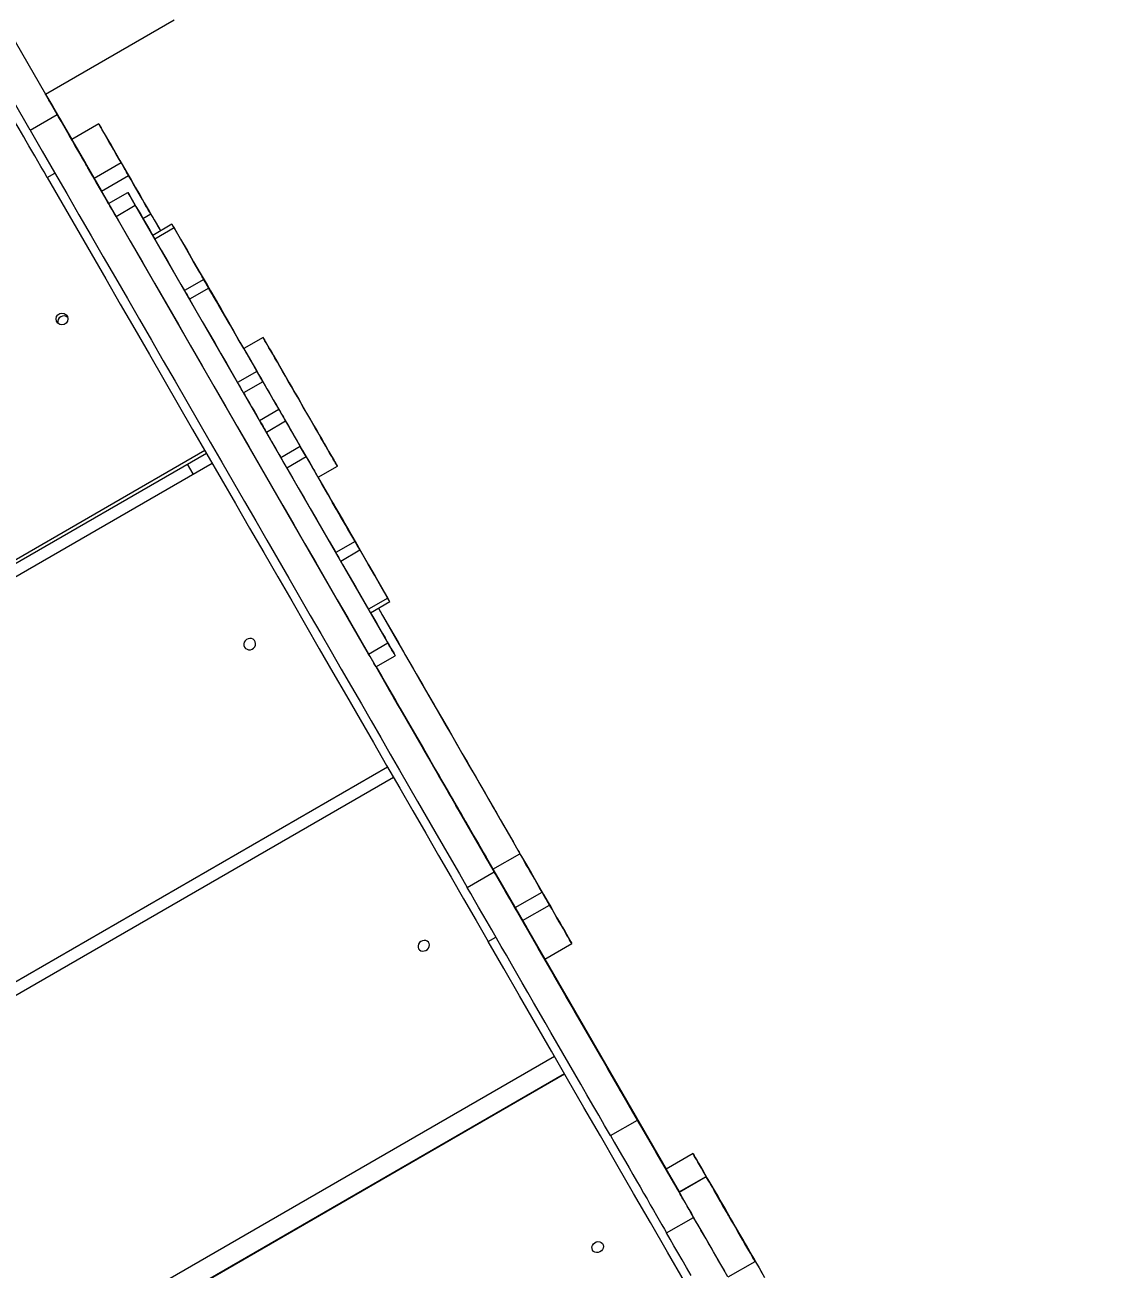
# Model space of a CAD drawing. Header units: millimetres. Extents: x -12977 to 11786, y -11805 to 10558.
# Drawn here: x 4729 to 5462, y 2196 to 3033 of the extents above; entities that cross this region are included whole.
import ezdxf

# ---------------------------------------------------------------- set-up
doc = ezdxf.new("R2010")
doc.units = ezdxf.units.MM
for name, color, linetype in [('DIKOM_ОБЪЕКТ', 7, 'Continuous'), ('DIKOM_РАЗМЕР_ЗОНА', 7, 'Continuous'), ('DIKOM_РАЗМЕР_ОБЪЕКТА', 7, 'Continuous')]:
    doc.layers.add(name, color=color, linetype=linetype)
doc.styles.add('style1', font='arial.ttf', dxfattribs={"width": 0.8})
doc.dimstyles.new('1-50', dxfattribs={"dimtxt": 300, "dimasz": 200, "dimexe": 100, "dimexo": 0, "dimgap": 100, "dimtad": 1, "dimtxsty": 'style1', "dimcen": 200, "dimclrd": 7, "dimclre": 7, "dimclrt": 7, "dimadec": 1, "dimazin": 2, "dimtfac": 1, "dimtmove": 0, "dimatfit": 2, "dimfxl": 0, "dimlwd": 25, "dimlwe": 18, "dimarcsym": 0})

# ---------------------------------------------------------------- blocks, each defined once
blk = doc.blocks.new('*D10')
at = {"layer": 'Defpoints', "color": 0, "transparency": 16777216}
for p in [(4270.31, 8458.22), (2861.68, -8997.09), (10043.37, -8997.09)]:
    blk.add_point(p, dxfattribs=at)
at = {"layer": 'DIKOM_РАЗМЕР_ОБЪЕКТА', "color": 7, "lineweight": 18, "transparency": 16777216}
for p, q in [((4270.31, 8458.22), (10143.37, 8458.22)), ((2861.68, -8997.09), (10143.37, -8997.09))]:
    blk.add_line(p, q, dxfattribs=at)
at = {"layer": 'DIKOM_РАЗМЕР_ОБЪЕКТА', "color": 7, "lineweight": 25, "transparency": 16777216}
blk.add_line((10043.37, 8258.22), (10043.37, -8797.09), dxfattribs=at)
at = {"layer": 'DIKOM_РАЗМЕР_ОБЪЕКТА', "color": 7, "transparency": 16777216}
for points in [[(10010.04, 8258.22), (10076.71, 8258.22), (10043.37, 8458.22)], [(10010.04, -8797.09), (10076.71, -8797.09), (10043.37, -8997.09)]]:
    blk.add_solid(points, dxfattribs=at)
at = {"layer": 'DIKOM_РАЗМЕР_ОБЪЕКТА', "color": 7, "transparency": 16777216, "insert": (9790.2, -3229.16), "char_height": 300, "attachment_point": 5, "rotation": 90, "style": 'style1'}
blk.add_mtext('17450', dxfattribs=at)
blk = doc.blocks.new('*D11')
at = {"layer": 'Defpoints', "color": 0, "transparency": 16777216}
for p in [(4304.4, 10557.6), (2504.07, -11339.72), (11686.06, -11339.72)]:
    blk.add_point(p, dxfattribs=at)
at = {"layer": 'DIKOM_РАЗМЕР_ЗОНА', "color": 7, "lineweight": 18, "transparency": 16777216}
for p, q in [((4304.4, 10557.6), (11786.06, 10557.6)), ((2504.07, -11339.72), (11786.06, -11339.72))]:
    blk.add_line(p, q, dxfattribs=at)
at = {"layer": 'DIKOM_РАЗМЕР_ЗОНА', "color": 7, "lineweight": 25, "transparency": 16777216}
blk.add_line((11686.06, 10357.6), (11686.06, -11139.72), dxfattribs=at)
at = {"layer": 'DIKOM_РАЗМЕР_ЗОНА', "color": 7, "transparency": 16777216}
for points in [[(11652.73, 10357.6), (11719.39, 10357.6), (11686.06, 10557.6)], [(11652.73, -11139.72), (11719.39, -11139.72), (11686.06, -11339.72)]]:
    blk.add_solid(points, dxfattribs=at)
at = {"layer": 'DIKOM_РАЗМЕР_ЗОНА', "color": 7, "transparency": 16777216, "insert": (11432.89, -3191.97), "char_height": 300, "attachment_point": 5, "rotation": 90, "style": 'style1'}
blk.add_mtext('21900', dxfattribs=at)

msp = doc.modelspace()

# ---------------------------------------------------------------- linework, layer by layer
at = {"layer": 'DIKOM_ОБЪЕКТ', "color": 7, "linetype": 'Continuous', "lineweight": 15}
for p, q in [((4692.893, 3072.857), (4742.893, 2986.255)), ((4742.893, 2986.255), (4829.495, 3036.255)), ((4732.585, 2962.123), (4699.713, 3019.06)), ((4750.771, 2972.623), (4742.899, 2986.258)), ((4750.812, 2972.647), (4742.94, 2986.282)), ((4743.001, 2986.317), (4760.646, 2955.756)), ((4732.585, 2962.123), (4750.771, 2972.623)), ((4778.81, 2966.244), (4760.624, 2955.744)), ((4767.52, 2943.706), (4767.521, 2943.707)), ((4769.152, 2940.89), (4768.654, 2941.75)), ((4769.151, 2940.889), (4769.152, 2940.89)), ((4775.622, 2929.762), (4793.809, 2940.262)), ((4798.837, 2931.553), (4793.809, 2940.262)), ((4744.138, 2930.207), (4749.293, 2933.183)), ((4785.442, 2912.672), (4771.354, 2937.074)), ((4771.354, 2937.074), (4772.463, 2935.156)), ((4772.309, 2935.42), (4785.442, 2912.672)), ((4773.47, 2933.412), (4785.444, 2912.673)), ((4773.776, 2932.915), (4773.777, 2932.915)), ((4780.65, 2921.053), (4798.837, 2931.553)), ((4780.65, 2921.053), (4775.622, 2929.762)), ((4785.403, 2912.648), (4798.394, 2920.148)), ((4785.417, 2912.658), (4798.408, 2920.158)), ((4798.394, 2920.148), (4798.408, 2920.158)), ((4785.403, 2912.648), (4785.417, 2912.658)), ((4790.403, 2903.987), (4803.393, 2911.487)), ((4973.393, 2617.039), (4803.393, 2911.487)), ((4808.499, 2902.69), (4813.752, 2905.723)), ((4960.403, 2609.539), (4790.403, 2903.987)), ((4828.087, 2898.748), (4815.097, 2891.248)), ((4829.54, 2896.23), (4816.55, 2888.73)), ((4848.168, 2863.982), (4848.163, 2863.979)), ((4848.322, 2863.714), (4848.317, 2863.711)), ((4849.486, 2861.67), (4836.495, 2854.17)), ((4852.851, 2855.841), (4839.86, 2848.341)), ((4865.508, 2833.929), (4865.508, 2833.929)), ((4866.796, 2831.707), (4866.796, 2831.707)), ((4889.387, 2822.574), (4876.397, 2815.074)), ((4885.243, 2799.741), (4872.253, 2792.241)), ((4889.301, 2792.712), (4876.311, 2785.212)), ((4900.087, 2774.021), (4887.096, 2766.521)), ((4904.599, 2766.206), (4891.608, 2758.706)), ((4290.665, 2423.649), (4850.114, 2746.647)), ((4914.441, 2749.169), (4901.45, 2741.669)), ((4291.785, 2421.712), (4851.233, 2744.709)), ((4918.455, 2742.217), (4905.464, 2734.717)), ((4855.21, 2737.821), (4295.761, 2414.822)), ((4926.397, 2728.471), (4939.387, 2735.971)), ((4935.56, 2712.605), (4935.56, 2712.604)), ((4937.616, 2709.036), (4937.615, 2709.035)), ((4951.322, 2685.284), (4938.332, 2677.784)), ((4941.635, 2672.064), (4954.625, 2679.564)), ((4953.175, 2682.104), (4953.17, 2682.101)), ((4953.302, 2681.872), (4953.307, 2681.875)), ((4973.312, 2647.211), (4960.322, 2639.711)), ((4961.716, 2637.297), (4974.706, 2644.797)), ((4960.403, 2609.539), (4973.393, 2617.039)), ((4965.403, 2600.879), (4978.394, 2608.379)), ((4978.394, 2608.379), (4978.408, 2608.389)), ((4965.438, 2600.899), (4974.154, 2585.801)), ((4975.263, 2583.88), (4965.438, 2600.899)), ((4965.44, 2600.9), (4978.809, 2577.742)), ((4975.263, 2583.88), (4979.71, 2576.181)), ((4981.252, 2573.51), (4979.256, 2576.964)), ((4413.648, 2210.624), (4973.097, 2533.622)), ((4977.203, 2526.51), (4417.753, 2203.512)), ((5019.224, 2507.73), (5019.225, 2507.73)), ((5022.226, 2502.535), (5019.225, 2507.73)), ((5089.349, 2386.258), (5020.073, 2506.261)), ((5020.073, 2506.261), (5026.76, 2494.681)), ((5020.688, 2505.194), (5088.233, 2388.191)), ((5022.225, 2502.534), (5022.226, 2502.535)), ((5027.69, 2493.071), (5095.235, 2376.068)), ((5044.126, 2464.703), (5062.313, 2475.203)), ((5026.769, 2452.541), (5044.955, 2463.041)), ((5059.038, 2438.871), (5077.225, 2449.371)), ((5082.253, 2440.662), (5077.225, 2449.371)), ((5064.066, 2430.162), (5059.038, 2438.871)), ((5064.066, 2430.162), (5082.253, 2440.662)), ((5064.359, 2429.539), (5064.359, 2429.54)), ((5040.977, 2416.04), (5046.124, 2419.011)), ((5079.068, 2404.182), (5097.255, 2414.682)), ((5079.09, 2404.195), (5160.646, 2262.936)), ((5089.349, 2386.258), (5096.101, 2374.568)), ((5093.388, 2379.168), (5093.411, 2379.182)), ((5096.698, 2373.532), (5093.698, 2378.727)), ((4525.999, 2016.007), (5085.448, 2339.005)), ((5122.954, 2328.074), (5122.955, 2328.074)), ((4532.75, 2004.317), (5092.197, 2327.314)), ((4532.891, 2004.068), (5092.34, 2327.066)), ((5137.417, 2302.999), (5134.767, 2307.587)), ((5134.767, 2307.586), (5134.767, 2307.587)), ((5135.913, 2305.6), (5169.424, 2247.553)), ((5141.819, 2295.375), (5135.913, 2305.6)), ((5136.59, 2304.429), (5169.424, 2247.553)), ((5137.416, 2302.998), (5137.417, 2302.999)), ((5123.235, 2285.446), (5141.422, 2295.946)), ((5142.772, 2293.723), (5169.426, 2247.554)), ((5143.411, 2292.58), (5143.388, 2292.565)), ((5143.388, 2292.566), (5143.411, 2292.58)), ((5178.795, 2273.414), (5160.609, 2262.914)), ((5169.383, 2247.529), (5187.57, 2258.029)), ((5169.407, 2247.544), (5187.593, 2258.044)), ((5187.57, 2258.029), (5187.593, 2258.044)), ((5169.383, 2247.529), (5169.407, 2247.544)), ((5193.74, 2247.401), (5193.793, 2247.432)), ((5198.821, 2238.724), (5193.793, 2247.432)), ((5198.768, 2238.693), (5198.821, 2238.724)), ((5161.034, 2219.973), (5179.22, 2230.473)), ((5213.681, 2212.862), (5213.737, 2212.893)), ((5202.383, 2190.372), (5220.57, 2200.872)), ((5220.593, 2200.886), (5220.57, 2200.872))]:
    msp.add_line(p, q, dxfattribs=at)
at = {"layer": 'DIKOM_ОБЪЕКТ', "color": 7, "linetype": 'Continuous', "lineweight": 15, "flags": 128}
for points in [[(4767.521, 2943.707), (4765.367, 2947.437), (4763.232, 2951.135), (4761.133, 2954.771), (4759.084, 2958.32), (4757.101, 2961.755), (4755.199, 2965.05), (4753.392, 2968.18), (4751.693, 2971.123), (4750.115, 2973.856), (4748.67, 2976.359), (4747.369, 2978.614), (4746.221, 2980.603), (4745.234, 2982.312), (4744.417, 2983.728), (4743.775, 2984.84), (4743.314, 2985.641), (4743.035, 2986.123), (4742.943, 2986.284)], [(4742.962, 2986.295), (4744.108, 2984.311), (4747.377, 2978.649), (4750.553, 2973.146), (4753.629, 2967.818), (4756.597, 2962.676), (4759.45, 2957.734), (4762.181, 2953.003), (4764.783, 2948.496), (4767.249, 2944.223), (4769.574, 2940.196), (4771.752, 2936.423), (4773.777, 2932.915)], [(4742.962, 2986.295), (4744.482, 2983.662), (4747.789, 2977.934), (4750.991, 2972.386), (4754.08, 2967.035), (4757.049, 2961.892), (4759.889, 2956.973), (4762.592, 2952.289), (4765.153, 2947.854), (4767.563, 2943.678), (4769.817, 2939.773), (4771.909, 2936.149)], [(4744.138, 2930.207), (4741.984, 2933.937), (4739.849, 2937.635), (4737.75, 2941.271), (4735.701, 2944.82), (4733.718, 2948.255), (4731.816, 2951.55), (4730.009, 2954.68), (4728.31, 2957.623), (4726.732, 2960.356), (4725.287, 2962.859), (4723.986, 2965.114), (4722.838, 2967.103), (4721.852, 2968.812), (4721.035, 2970.228), (4720.393, 2971.34), (4719.931, 2972.141), (4719.652, 2972.623), (4719.56, 2972.785)], [(4750.771, 2972.623), (4759, 2958.371), (4767.224, 2944.127), (4775.439, 2929.897), (4783.642, 2915.689), (4791.829, 2901.508), (4799.996, 2887.363), (4808.139, 2873.258), (4816.254, 2859.202), (4824.338, 2845.2), (4832.387, 2831.259), (4840.396, 2817.385), (4848.363, 2803.586), (4856.283, 2789.867), (4864.153, 2776.235), (4871.969, 2762.697), (4879.727, 2749.258), (4887.424, 2735.926), (4895.057, 2722.705), (4902.621, 2709.603), (4910.112, 2696.626), (4917.529, 2683.78), (4924.866, 2671.07), (4932.121, 2658.503), (4939.29, 2646.084), (4946.37, 2633.82), (4953.358, 2621.717), (4960.249, 2609.779), (4967.042, 2598.012), (4973.732, 2586.423), (4980.317, 2575.015), (4986.794, 2563.796), (4993.159, 2552.77), (4999.41, 2541.942), (5005.543, 2531.317), (5011.556, 2520.9), (5017.446, 2510.697), (5023.21, 2500.711), (5028.846, 2490.949), (5034.35, 2481.413), (5039.721, 2472.109), (5044.955, 2463.041)], [(4750.812, 2972.647), (4760.647, 2955.613), (4770.478, 2938.583), (4780.304, 2921.565), (4785.439, 2912.671)], [(4793.809, 2940.262), (4792.138, 2943.156), (4790.488, 2946.014), (4788.879, 2948.801), (4787.332, 2951.481), (4785.865, 2954.022), (4784.497, 2956.391), (4783.245, 2958.56), (4782.125, 2960.501), (4781.15, 2962.19), (4780.333, 2963.606), (4779.683, 2964.731), (4779.209, 2965.552), (4778.918, 2966.058), (4778.811, 2966.243), (4778.891, 2966.105)], [(4778.891, 2966.105), (4779.532, 2964.996), (4780.349, 2963.582), (4781.342, 2961.865), (4782.508, 2959.845), (4783.848, 2957.527), (4785.359, 2954.911), (4787.04, 2952.002), (4788.888, 2948.801), (4790.902, 2945.314), (4793.08, 2941.543), (4795.42, 2937.493), (4797.917, 2933.168), (4800.571, 2928.574), (4803.377, 2923.714), (4806.333, 2918.596), (4809.435, 2913.224), (4812.68, 2907.604), (4816.065, 2901.743), (4819.585, 2895.646), (4820.368, 2894.291)], [(4732.585, 2962.123), (4740.813, 2947.871), (4749.037, 2933.627), (4757.253, 2919.397), (4765.456, 2905.189), (4773.643, 2891.009), (4781.809, 2876.863), (4789.952, 2862.758), (4798.068, 2848.702), (4806.151, 2834.7), (4814.2, 2820.759), (4822.21, 2806.885), (4830.176, 2793.086), (4838.096, 2779.367), (4845.966, 2765.735), (4853.782, 2752.197), (4861.541, 2738.758), (4869.238, 2725.426), (4876.87, 2712.205), (4884.434, 2699.103), (4891.926, 2686.126), (4899.342, 2673.28), (4906.68, 2660.57), (4913.935, 2648.003), (4921.104, 2635.584), (4928.184, 2623.32), (4935.171, 2611.217), (4942.063, 2599.279), (4948.855, 2587.512), (4955.546, 2575.923), (4962.131, 2564.515), (4968.607, 2553.296), (4974.973, 2542.27), (4981.223, 2531.442), (4987.357, 2520.817), (4993.37, 2510.4), (4999.26, 2500.197), (5005.024, 2490.212), (5010.659, 2480.449), (5016.164, 2470.913), (5021.534, 2461.609), (5026.769, 2452.541)], [(4775.622, 2929.762), (4773.951, 2932.656), (4772.301, 2935.514), (4770.692, 2938.301), (4769.145, 2940.981), (4767.678, 2943.522), (4766.31, 2945.891), (4765.059, 2948.06), (4763.938, 2950.001), (4762.963, 2951.69), (4762.146, 2953.106), (4761.497, 2954.231), (4761.023, 2955.052), (4760.731, 2955.558), (4760.624, 2955.743), (4760.624, 2955.744)], [(4767.521, 2943.707), (4777.372, 2926.643), (4785.439, 2912.671)], [(4772.309, 2935.42), (4771.538, 2936.756), (4770.809, 2938.018), (4770.15, 2939.159), (4769.587, 2940.134), (4769.142, 2940.906), (4768.831, 2941.444), (4768.666, 2941.73), (4768.654, 2941.75)], [(4769.152, 2940.89), (4769.294, 2940.645), (4769.583, 2940.145), (4770.009, 2939.408), (4770.555, 2938.462), (4771.2, 2937.344), (4771.92, 2936.098), (4772.686, 2934.77), (4773.47, 2933.412)], [(4785.456, 2912.68), (4782.905, 2917.099), (4779.943, 2922.23), (4777.121, 2927.12), (4774.441, 2931.762), (4771.909, 2936.149)], [(4785.456, 2912.681), (4784.773, 2913.864), (4781.811, 2918.996), (4778.988, 2923.886), (4776.309, 2928.528), (4773.777, 2932.915)], [(4799.449, 2930.5), (4799.354, 2930.664), (4799.08, 2931.139), (4798.656, 2931.874), (4798.128, 2932.787), (4797.554, 2933.782), (4796.996, 2934.749), (4796.513, 2935.584), (4796.16, 2936.197), (4795.973, 2936.521), (4795.973, 2936.521), (4796.16, 2936.197), (4796.514, 2935.584), (4796.996, 2934.749), (4797.554, 2933.782), (4798.129, 2932.787), (4798.656, 2931.874), (4799.08, 2931.139), (4799.354, 2930.665), (4799.449, 2930.5)], [(4813.752, 2905.723), (4813.477, 2906.199), (4813.016, 2906.996), (4812.376, 2908.104), (4811.565, 2909.509), (4810.593, 2911.193), (4809.471, 2913.134), (4808.216, 2915.309), (4806.841, 2917.69), (4805.365, 2920.246), (4803.807, 2922.945), (4802.185, 2925.753), (4800.522, 2928.635), (4798.837, 2931.553)], [(4744.138, 2930.207), (4753.99, 2913.143), (4763.835, 2896.09), (4773.671, 2879.053), (4783.495, 2862.037), (4793.303, 2845.049), (4803.093, 2828.093), (4812.86, 2811.174), (4822.603, 2794.299), (4832.317, 2777.473), (4842, 2760.701), (4851.649, 2743.989), (4861.26, 2727.341), (4870.83, 2710.764), (4880.357, 2694.262), (4889.837, 2677.841), (4899.268, 2661.507), (4908.645, 2645.263), (4917.967, 2629.117), (4927.23, 2613.071), (4936.431, 2597.133), (4945.568, 2581.307), (4954.637, 2565.598), (4963.635, 2550.012), (4972.56, 2534.552), (4981.409, 2519.225), (4990.178, 2504.034), (4998.866, 2488.986), (5007.468, 2474.084), (5015.984, 2459.334), (5024.408, 2444.74), (5032.74, 2430.307), (5040.977, 2416.04)], [(4785.477, 2912.693), (4783.999, 2915.253), (4782.335, 2918.135), (4780.65, 2921.053)], [(4803.393, 2911.487), (4802.418, 2913.177), (4801.48, 2914.801), (4800.615, 2916.299), (4799.858, 2917.611), (4799.236, 2918.688), (4798.774, 2919.489), (4798.489, 2919.981), (4798.394, 2920.148)], [(4798.408, 2920.158), (4798.868, 2919.362), (4799.508, 2918.254), (4800.327, 2916.838), (4801.323, 2915.114), (4802.495, 2913.086), (4803.84, 2910.757), (4805.357, 2908.131), (4807.042, 2905.212), (4808.894, 2902.006), (4810.91, 2898.516), (4813.085, 2894.749), (4815.105, 2891.252)], [(4790.403, 2903.987), (4789.427, 2905.677), (4788.489, 2907.302), (4787.625, 2908.799), (4786.867, 2910.111), (4786.245, 2911.188), (4785.784, 2911.989), (4785.499, 2912.482), (4785.403, 2912.648)], [(4813.752, 2905.723), (4814.342, 2904.702), (4815.107, 2903.379), (4816.045, 2901.756), (4817.154, 2899.835), (4818.434, 2897.62), (4819.882, 2895.114), (4820.36, 2894.286)], [(4829.481, 2896.334), (4828.902, 2897.337), (4828.456, 2898.111), (4828.177, 2898.593), (4828.087, 2898.747), (4828.195, 2898.561), (4828.49, 2898.049), (4828.951, 2897.251), (4829.54, 2896.23)], [(4815.097, 2891.248), (4815.097, 2891.247), (4815.205, 2891.061), (4815.5, 2890.549), (4815.961, 2889.751), (4816.55, 2888.73)], [(4816.55, 2888.73), (4820.841, 2881.297), (4825.206, 2873.736), (4829.637, 2866.061), (4834.127, 2858.284), (4836.5, 2854.173)], [(4865.178, 2834.509), (4860.547, 2842.529), (4855.95, 2850.492), (4851.392, 2858.385), (4846.883, 2866.195), (4842.43, 2873.907), (4838.04, 2881.51), (4833.722, 2888.99), (4829.481, 2896.334)], [(4829.54, 2896.23), (4833.832, 2888.797), (4838.197, 2881.236), (4842.628, 2873.561), (4847.117, 2865.784), (4851.658, 2857.919), (4856.242, 2849.979), (4860.861, 2841.978), (4865.508, 2833.929)], [(4851.471, 2858.261), (4850.782, 2859.455), (4850.084, 2860.664), (4849.432, 2861.793), (4848.877, 2862.754), (4848.463, 2863.471), (4848.223, 2863.887), (4848.174, 2863.97), (4848.322, 2863.714)], [(4848.322, 2863.714), (4850.033, 2860.75), (4851.921, 2857.478), (4853.985, 2853.903), (4856.22, 2850.03), (4858.623, 2845.867), (4861.19, 2841.42), (4863.916, 2836.698), (4866.796, 2831.707)], [(4849.618, 2861.441), (4849.488, 2861.666), (4849.555, 2861.55), (4849.813, 2861.104), (4850.241, 2860.361), (4850.807, 2859.381), (4851.466, 2858.24), (4852.165, 2857.028), (4852.851, 2855.841)], [(4867.233, 2830.94), (4864.451, 2835.759), (4861.826, 2840.304), (4859.363, 2844.568), (4857.067, 2848.545), (4854.941, 2852.226), (4852.988, 2855.606), (4851.213, 2858.68), (4849.618, 2861.441)], [(4876.402, 2815.077), (4872.713, 2821.465), (4868.633, 2828.534), (4864.461, 2835.76), (4860.206, 2843.131), (4855.873, 2850.636), (4851.471, 2858.261)], [(4852.851, 2855.841), (4857.209, 2848.292), (4861.494, 2840.872), (4865.697, 2833.593), (4869.811, 2826.468), (4873.829, 2819.508), (4877.745, 2812.726), (4881.552, 2806.133), (4885.243, 2799.741)], [(4836.495, 2854.17), (4836.564, 2854.05), (4836.822, 2853.603), (4837.251, 2852.861), (4837.817, 2851.881), (4838.475, 2850.74), (4839.175, 2849.528), (4839.86, 2848.341)], [(4839.86, 2848.341), (4844.219, 2840.792), (4848.503, 2833.372), (4852.706, 2826.093), (4856.821, 2818.968), (4860.839, 2812.008), (4864.755, 2805.226), (4868.562, 2798.633), (4872.253, 2792.241)], [(4865.178, 2834.509), (4865.817, 2833.401), (4866.39, 2832.41), (4866.855, 2831.604), (4867.179, 2831.042), (4867.341, 2830.762), (4867.329, 2830.784), (4867.143, 2831.107), (4866.796, 2831.707)], [(4867.233, 2830.94), (4867.565, 2830.366), (4867.734, 2830.074), (4867.729, 2830.082), (4867.55, 2830.391), (4867.211, 2830.98), (4866.734, 2831.807), (4866.152, 2832.813), (4865.508, 2833.929)], [(4889.389, 2822.57), (4889.504, 2822.37), (4889.794, 2821.867), (4890.256, 2821.066), (4890.888, 2819.972), (4891.684, 2818.592), (4892.64, 2816.936), (4893.748, 2815.017), (4895.001, 2812.846), (4896.39, 2810.44), (4897.905, 2807.816), (4899.535, 2804.991), (4901.27, 2801.985), (4903.097, 2798.821), (4905.003, 2795.519), (4906.975, 2792.103), (4908.999, 2788.598), (4911.061, 2785.027), (4913.146, 2781.415), (4915.239, 2777.789), (4917.327, 2774.173), (4919.394, 2770.593), (4921.426, 2767.073), (4923.409, 2763.64), (4925.328, 2760.315), (4927.171, 2757.124), (4928.924, 2754.088), (4930.575, 2751.229), (4932.112, 2748.567), (4933.525, 2746.12), (4934.804, 2743.905), (4935.94, 2741.939), (4936.924, 2740.234), (4937.75, 2738.803), (4938.413, 2737.656), (4938.907, 2736.801), (4939.229, 2736.244), (4939.377, 2735.989), (4939.349, 2736.037), (4939.146, 2736.389), (4938.77, 2737.041), (4938.223, 2737.99), (4937.508, 2739.228), (4936.632, 2740.747), (4935.599, 2742.536), (4934.417, 2744.583), (4933.095, 2746.874), (4931.642, 2749.391), (4930.068, 2752.118), (4928.383, 2755.036), (4926.601, 2758.124), (4924.733, 2761.359), (4922.792, 2764.721), (4920.793, 2768.185), (4918.748, 2771.726), (4916.673, 2775.321), (4914.582, 2778.943), (4912.489, 2782.567), (4910.41, 2786.168), (4908.358, 2789.721), (4906.349, 2793.201), (4904.397, 2796.583), (4902.514, 2799.843), (4900.715, 2802.96), (4899.011, 2805.91), (4897.416, 2808.673), (4895.939, 2811.23), (4894.592, 2813.563), (4893.384, 2815.655), (4892.323, 2817.492), (4891.417, 2819.061), (4890.671, 2820.351), (4890.093, 2821.353), (4889.684, 2822.06), (4889.449, 2822.467), (4889.389, 2822.57)], [(4876.397, 2815.074), (4876.399, 2815.07), (4876.514, 2814.87), (4876.804, 2814.367), (4877.266, 2813.566), (4877.897, 2812.472), (4878.694, 2811.092), (4879.649, 2809.437), (4880.757, 2807.517), (4882.01, 2805.346), (4883.399, 2802.94), (4884.914, 2800.315), (4886.545, 2797.491), (4888.28, 2794.485), (4890.107, 2791.321), (4892.013, 2788.019), (4893.985, 2784.604), (4896.009, 2781.098), (4898.07, 2777.527), (4900.155, 2773.915), (4902.249, 2770.289), (4904.337, 2766.673), (4906.404, 2763.093), (4908.436, 2759.573), (4910.418, 2756.14), (4912.338, 2752.815), (4914.18, 2749.624), (4915.933, 2746.588), (4917.584, 2743.729), (4919.122, 2741.067), (4920.535, 2738.62), (4921.814, 2736.405), (4922.949, 2734.439), (4923.934, 2732.734), (4924.76, 2731.303), (4925.423, 2730.156), (4925.917, 2729.301), (4926.239, 2728.744), (4926.386, 2728.489), (4926.397, 2728.471)], [(4889.301, 2792.712), (4889.13, 2793.008), (4888.797, 2793.585), (4888.325, 2794.403), (4887.748, 2795.403), (4887.106, 2796.515), (4886.444, 2797.662), (4885.808, 2798.763), (4885.243, 2799.741)], [(4876.311, 2785.212), (4876.14, 2785.508), (4875.807, 2786.086), (4875.335, 2786.903), (4874.758, 2787.903), (4874.115, 2789.015), (4873.453, 2790.162), (4872.818, 2791.263), (4872.253, 2792.241)], [(4889.301, 2792.712), (4889.997, 2791.506), (4890.882, 2789.971), (4891.957, 2788.109), (4893.218, 2785.923), (4894.664, 2783.416), (4896.293, 2780.594), (4898.102, 2777.46), (4900.087, 2774.021)], [(4876.311, 2785.212), (4877.006, 2784.006), (4877.892, 2782.471), (4878.966, 2780.609), (4880.228, 2778.423), (4881.674, 2775.916), (4883.303, 2773.094), (4885.111, 2769.96), (4887.096, 2766.521)], [(4900.087, 2774.021), (4900.482, 2773.336), (4901.022, 2772.399), (4901.666, 2771.285), (4902.361, 2770.081), (4903.054, 2768.881), (4903.69, 2767.779), (4904.219, 2766.864), (4904.599, 2766.206)], [(4890.396, 2760.801), (4890.307, 2760.955), (4890.048, 2761.403), (4889.643, 2762.105), (4889.126, 2762.999), (4888.545, 2764.006), (4887.951, 2765.036), (4887.396, 2765.997), (4886.93, 2766.804), (4886.594, 2767.386), (4886.418, 2767.69), (4886.418, 2767.691), (4886.594, 2767.386), (4886.93, 2766.805), (4887.396, 2765.997), (4887.951, 2765.036), (4888.546, 2764.006), (4889.127, 2763), (4889.643, 2762.105), (4890.049, 2761.403), (4890.307, 2760.955), (4890.396, 2760.801)], [(4887.096, 2766.521), (4887.492, 2765.836), (4888.032, 2764.9), (4888.676, 2763.785), (4889.371, 2762.581), (4890.064, 2761.38), (4890.7, 2760.279), (4891.228, 2759.364), (4891.608, 2758.706)], [(4904.599, 2766.206), (4906.471, 2762.963), (4908.165, 2760.03), (4909.678, 2757.412), (4911.007, 2755.112), (4912.149, 2753.134), (4913.103, 2751.483), (4913.868, 2750.16), (4914.441, 2749.169)], [(4891.608, 2758.706), (4893.481, 2755.464), (4895.175, 2752.53), (4896.688, 2749.911), (4898.016, 2747.612), (4899.159, 2745.634), (4900.113, 2743.983), (4900.877, 2742.66), (4901.45, 2741.669)], [(4918.455, 2742.217), (4917.881, 2743.211), (4917.241, 2744.32), (4916.579, 2745.467), (4915.941, 2746.572), (4915.372, 2747.556), (4914.913, 2748.352), (4914.595, 2748.902), (4914.441, 2749.169)], [(4905.464, 2734.717), (4904.891, 2735.711), (4904.25, 2736.82), (4903.588, 2737.967), (4902.95, 2739.072), (4902.382, 2740.056), (4901.922, 2740.852), (4901.605, 2741.402), (4901.45, 2741.669)], [(4918.455, 2742.217), (4922.22, 2735.694), (4926.098, 2728.978), (4930.08, 2722.08), (4934.16, 2715.012), (4938.332, 2707.786), (4942.588, 2700.414), (4946.92, 2692.909), (4951.322, 2685.284)], [(4838.296, 2737.241), (4842.069, 2730.707), (4842.274, 2730.352)], [(4905.464, 2734.717), (4909.23, 2728.194), (4913.107, 2721.478), (4917.089, 2714.58), (4921.17, 2707.512), (4925.341, 2700.286), (4929.597, 2692.914), (4933.93, 2685.409), (4938.332, 2677.784)], [(4949.942, 2687.704), (4945.584, 2695.253), (4941.299, 2702.673), (4937.096, 2709.952), (4932.982, 2717.078), (4928.964, 2724.037), (4926.402, 2728.474)], [(4935.56, 2712.605), (4935.229, 2713.179), (4935.059, 2713.472), (4935.064, 2713.463), (4935.243, 2713.154), (4935.583, 2712.565), (4936.06, 2711.738), (4936.641, 2710.732), (4937.285, 2709.616)], [(4937.616, 2709.036), (4936.976, 2710.144), (4936.403, 2711.136), (4935.938, 2711.941), (4935.614, 2712.503), (4935.452, 2712.783), (4935.465, 2712.761), (4935.651, 2712.438), (4935.997, 2711.838)], [(4935.56, 2712.605), (4938.342, 2707.786), (4940.967, 2703.241), (4943.43, 2698.977), (4945.726, 2695.001), (4947.853, 2691.319), (4949.805, 2687.939), (4951.58, 2684.865), (4953.175, 2682.104)], [(4954.471, 2679.831), (4952.76, 2682.795), (4950.872, 2686.067), (4948.808, 2689.643), (4946.573, 2693.515), (4944.17, 2697.678), (4941.604, 2702.125), (4938.878, 2706.848), (4935.997, 2711.838)], [(4973.253, 2647.315), (4968.962, 2654.748), (4964.596, 2662.309), (4960.165, 2669.984), (4955.676, 2677.761), (4951.135, 2685.626), (4946.551, 2693.566), (4941.932, 2701.567), (4937.285, 2709.616)], [(4937.616, 2709.036), (4942.246, 2701.016), (4946.843, 2693.053), (4951.401, 2685.16), (4955.91, 2677.35), (4960.363, 2669.638), (4964.753, 2662.035), (4969.072, 2654.555), (4973.312, 2647.211)], [(4953.175, 2682.104), (4953.305, 2681.88), (4953.238, 2681.995), (4952.98, 2682.442), (4952.552, 2683.184), (4951.986, 2684.165), (4951.327, 2685.305), (4950.628, 2686.517), (4949.942, 2687.704)], [(4951.322, 2685.284), (4952.011, 2684.09), (4952.709, 2682.882), (4953.361, 2681.752), (4953.916, 2680.791), (4954.33, 2680.075), (4954.571, 2679.658), (4954.619, 2679.575), (4954.471, 2679.831)], [(4938.332, 2677.784), (4939.021, 2676.591), (4939.719, 2675.382), (4940.371, 2674.252), (4940.926, 2673.291), (4941.34, 2672.575), (4941.58, 2672.158), (4941.635, 2672.064)], [(4941.64, 2672.067), (4942.919, 2669.851), (4947.373, 2662.138), (4951.762, 2654.535), (4956.081, 2647.055), (4960.322, 2639.711)], [(4973.312, 2647.211), (4973.891, 2646.208), (4974.338, 2645.435), (4974.617, 2644.952), (4974.706, 2644.798), (4974.598, 2644.984), (4974.303, 2645.496), (4973.842, 2646.294), (4973.253, 2647.315)], [(4960.322, 2639.711), (4960.901, 2638.708), (4961.347, 2637.935), (4961.626, 2637.452), (4961.716, 2637.297)], [(4966.988, 2640.341), (4970.503, 2634.253), (4975.009, 2626.449), (4979.462, 2618.735), (4983.857, 2611.122), (4988.188, 2603.62), (4992.448, 2596.241), (4996.632, 2588.994), (5000.733, 2581.891), (5004.745, 2574.94), (5008.664, 2568.152), (5012.483, 2561.536), (5016.198, 2555.101), (5019.802, 2548.857), (5023.291, 2542.813), (5026.661, 2536.976), (5029.905, 2531.356), (5033.02, 2525.959), (5036.001, 2520.794), (5038.845, 2515.868), (5041.546, 2511.188), (5044.102, 2506.76), (5046.509, 2502.591), (5048.762, 2498.686), (5050.86, 2495.051), (5052.799, 2491.692), (5054.576, 2488.612), (5056.19, 2485.816), (5057.637, 2483.309), (5058.915, 2481.093), (5060.023, 2479.172), (5060.96, 2477.549), (5061.724, 2476.225), (5062.313, 2475.203)], [(4966.992, 2640.344), (4969.848, 2635.399), (4975.058, 2626.374), (4980.227, 2617.421), (4985.348, 2608.549), (4990.418, 2599.769), (4995.429, 2591.089), (5000.376, 2582.52), (5005.254, 2574.07), (5010.057, 2565.75), (5014.78, 2557.569), (5019.418, 2549.536), (5023.965, 2541.659), (5028.417, 2533.947), (5032.768, 2526.41), (5037.014, 2519.055), (5041.15, 2511.89), (5045.171, 2504.924), (5049.073, 2498.165), (5052.852, 2491.619), (5056.503, 2485.294), (5060.022, 2479.197), (5063.406, 2473.335), (5066.65, 2467.715), (5069.751, 2462.342), (5072.706, 2457.222), (5075.511, 2452.363), (5078.163, 2447.767), (5080.66, 2443.442), (5082.998, 2439.391), (5085.175, 2435.62), (5087.188, 2432.131), (5089.035, 2428.93), (5090.714, 2426.02), (5092.224, 2423.404), (5093.562, 2421.084), (5094.728, 2419.064), (5095.719, 2417.346), (5096.535, 2415.931), (5097.174, 2414.822)], [(4961.723, 2637.302), (4963.741, 2633.806), (4965.915, 2630.038), (4967.93, 2626.548), (4969.781, 2623.341), (4971.466, 2620.421), (4972.982, 2617.795), (4974.326, 2615.465), (4975.497, 2613.437), (4976.491, 2611.712), (4977.309, 2610.294), (4977.948, 2609.186), (4978.408, 2608.389)], [(4876.918, 2614.223), (4877.628, 2613.349), (4878.582, 2612.73), (4879.697, 2612.422), (4880.872, 2612.451), (4882.004, 2612.816), (4882.992, 2613.483), (4883.747, 2614.394), (4884.204, 2615.467), (4884.321, 2616.608), (4884.088, 2617.714), (4883.526, 2618.688), (4882.684, 2619.443), (4881.638, 2619.912), (4880.48, 2620.053), (4879.314, 2619.854), (4878.242, 2619.332), (4877.36, 2618.534), (4876.747, 2617.531), (4876.457, 2616.411), (4876.516, 2615.275), (4876.918, 2614.223)], [(4978.394, 2608.379), (4978.297, 2608.545), (4978.013, 2609.038), (4977.551, 2609.838), (4976.929, 2610.915), (4976.171, 2612.227), (4975.306, 2613.725), (4974.369, 2615.349), (4973.393, 2617.039)], [(4965.403, 2600.879), (4965.307, 2601.045), (4965.022, 2601.538), (4964.56, 2602.338), (4963.938, 2603.415), (4963.181, 2604.727), (4962.316, 2606.225), (4961.378, 2607.849), (4960.403, 2609.539)], [(4965.435, 2600.897), (4968.951, 2594.807), (4978.02, 2579.098), (4987.018, 2563.512), (4995.943, 2548.052), (5004.791, 2532.725), (5013.561, 2517.534), (5022.248, 2502.486), (5030.851, 2487.584), (5039.366, 2472.834), (5047.791, 2458.24), (5056.123, 2443.807), (5064.359, 2429.54)], [(4965.435, 2600.897), (4970.699, 2591.778), (4979.678, 2576.224), (4988.584, 2560.798), (4997.414, 2545.503), (5006.165, 2530.344), (5014.834, 2515.327), (5023.419, 2500.457), (5031.917, 2485.737), (5040.324, 2471.173), (5048.639, 2456.769), (5056.859, 2442.53)], [(4965.448, 2600.905), (4975.266, 2583.898), (4985.521, 2566.135), (4995.712, 2548.483), (5005.836, 2530.946), (5015.891, 2513.531), (5025.872, 2496.241), (5035.778, 2479.081), (5045.606, 2462.057), (5055.353, 2445.174), (5065.017, 2428.435), (5074.594, 2411.846), (5084.081, 2395.411), (5093.477, 2379.136), (5102.778, 2363.024), (5111.982, 2347.08), (5121.087, 2331.308)], [(4965.449, 2600.905), (4966.818, 2598.533), (4977.134, 2580.664), (4987.389, 2562.901), (4997.58, 2545.248), (5007.704, 2527.712), (5017.758, 2510.296), (5027.74, 2493.006), (5037.646, 2475.847), (5047.474, 2458.823), (5057.221, 2441.939), (5066.885, 2425.201), (5076.461, 2408.611), (5085.949, 2392.177), (5095.345, 2375.901), (5104.646, 2359.789), (5113.85, 2343.845), (5122.955, 2328.074)], [(5044.844, 2463.456), (5044.755, 2463.608), (5044.489, 2464.068), (5044.047, 2464.832), (5043.429, 2465.901), (5042.636, 2467.274), (5041.669, 2468.947), (5040.53, 2470.919), (5039.22, 2473.186), (5037.741, 2475.747), (5036.095, 2478.596), (5034.285, 2481.731), (5032.312, 2485.146), (5030.181, 2488.836), (5027.893, 2492.798), (5025.453, 2497.024), (5022.862, 2501.509), (5020.126, 2506.247), (5017.249, 2511.23), (5014.233, 2516.453), (5011.083, 2521.906), (5007.805, 2527.584), (5004.402, 2533.477), (5000.879, 2539.578), (4997.242, 2545.877), (4993.495, 2552.366), (4989.644, 2559.036), (4985.694, 2565.876), (4981.651, 2572.879), (4977.52, 2580.032), (4973.308, 2587.328), (4969.02, 2594.754), (4965.463, 2600.914)], [(4965.493, 2600.93), (4965.671, 2600.621), (4970.002, 2593.12), (4974.262, 2585.741), (4978.445, 2578.494), (4982.546, 2571.391), (4986.559, 2564.44), (4990.477, 2557.652), (4994.297, 2551.036), (4998.011, 2544.601), (5001.615, 2538.357), (5005.105, 2532.313), (5008.474, 2526.476), (5011.718, 2520.856), (5014.834, 2515.459), (5017.815, 2510.294), (5020.658, 2505.368), (5023.36, 2500.688), (5025.916, 2496.26), (5028.322, 2492.091), (5030.576, 2488.186), (5032.674, 2484.551), (5034.612, 2481.192), (5036.39, 2478.112), (5038.003, 2475.316), (5039.45, 2472.809), (5040.729, 2470.593), (5041.837, 2468.672), (5042.773, 2467.049), (5043.537, 2465.725), (5044.126, 2464.703)], [(4965.493, 2600.93), (4969.048, 2594.771), (4973.336, 2587.344), (4977.548, 2580.049), (4981.678, 2572.895), (4985.72, 2565.892), (4989.669, 2559.051), (4993.52, 2552.381), (4997.266, 2545.892), (5000.903, 2539.592), (5004.425, 2533.491), (5007.827, 2527.597), (5011.105, 2521.919), (5014.253, 2516.465), (5017.268, 2511.242), (5020.145, 2506.258), (5022.88, 2501.519), (5025.469, 2497.034), (5027.909, 2492.807), (5030.195, 2488.845), (5032.326, 2485.154), (5034.297, 2481.738), (5036.107, 2478.603), (5037.751, 2475.753), (5039.229, 2473.192), (5040.538, 2470.923), (5041.676, 2468.951), (5042.642, 2467.277), (5043.434, 2465.904), (5044.051, 2464.834), (5044.492, 2464.069), (5044.756, 2463.609), (5044.844, 2463.456)], [(4979.256, 2576.964), (4978.924, 2577.539), (4978.46, 2578.343), (4977.882, 2579.345), (4977.211, 2580.506), (4976.474, 2581.783), (4975.699, 2583.125), (4974.916, 2584.482), (4974.154, 2585.801)], [(4978.809, 2577.742), (4979.52, 2576.511), (4980.152, 2575.417), (4980.681, 2574.5), (4981.087, 2573.796), (4981.355, 2573.332), (4981.473, 2573.126), (4981.439, 2573.187), (4981.252, 2573.51)], [(5020.688, 2505.194), (5020.051, 2506.298), (5019.515, 2507.227), (5019.101, 2507.944), (5018.825, 2508.422), (5018.697, 2508.644), (5018.723, 2508.599), (5018.901, 2508.291), (5019.225, 2507.73)], [(5022.226, 2502.535), (5022.682, 2501.744), (5023.255, 2500.752), (5023.921, 2499.599), (5024.655, 2498.328), (5025.428, 2496.988), (5026.212, 2495.631), (5026.976, 2494.308), (5027.69, 2493.071)], [(5077.225, 2449.371), (5075.54, 2452.289), (5073.876, 2455.171), (5072.255, 2457.979), (5070.697, 2460.678), (5069.221, 2463.234), (5067.847, 2465.615), (5066.591, 2467.79), (5065.47, 2469.732), (5064.498, 2471.416), (5063.687, 2472.821), (5063.048, 2473.929), (5062.588, 2474.727), (5062.313, 2475.203)], [(5059.038, 2438.871), (5057.353, 2441.789), (5055.69, 2444.671), (5054.068, 2447.479), (5052.51, 2450.178), (5051.034, 2452.735), (5049.66, 2455.115), (5048.405, 2457.29), (5047.284, 2459.232), (5046.312, 2460.916), (5045.501, 2462.321), (5044.861, 2463.429), (5044.401, 2464.227), (5044.126, 2464.703)], [(5141.422, 2295.946), (5137.491, 2302.754), (5133.521, 2309.63), (5129.521, 2316.558), (5125.498, 2323.525), (5121.462, 2330.517), (5117.418, 2337.52), (5113.377, 2344.52), (5109.346, 2351.502), (5105.333, 2358.452), (5101.347, 2365.357), (5097.395, 2372.203), (5093.485, 2378.975), (5089.626, 2385.66), (5085.824, 2392.245), (5082.089, 2398.715), (5078.426, 2405.059), (5074.844, 2411.264), (5071.351, 2417.316), (5067.952, 2423.203), (5064.655, 2428.915), (5061.466, 2434.439), (5058.392, 2439.763), (5055.439, 2444.878), (5052.614, 2449.773), (5049.921, 2454.438), (5047.367, 2458.864), (5044.955, 2463.041)], [(5123.235, 2285.446), (5119.304, 2292.254), (5115.335, 2299.13), (5111.335, 2306.058), (5107.312, 2313.025), (5103.275, 2320.017), (5099.232, 2327.02), (5095.191, 2334.02), (5091.16, 2341.002), (5087.147, 2347.952), (5083.16, 2354.857), (5079.208, 2361.703), (5075.299, 2368.475), (5071.439, 2375.16), (5067.638, 2381.745), (5063.902, 2388.216), (5060.24, 2394.559), (5056.658, 2400.764), (5053.164, 2406.816), (5049.765, 2412.704), (5046.468, 2418.415), (5043.279, 2423.938), (5040.206, 2429.263), (5037.253, 2434.378), (5034.427, 2439.273), (5031.735, 2443.938), (5029.18, 2448.364), (5026.769, 2452.541)], [(5080.119, 2444.365), (5080.024, 2444.529), (5079.75, 2445.004), (5079.326, 2445.738), (5078.798, 2446.652), (5078.224, 2447.646), (5077.666, 2448.614), (5077.184, 2449.449), (5076.83, 2450.062), (5076.643, 2450.386), (5076.643, 2450.386), (5076.83, 2450.062), (5077.184, 2449.449), (5077.666, 2448.614), (5078.225, 2447.647), (5078.799, 2446.652), (5079.326, 2445.739), (5079.75, 2445.004), (5080.024, 2444.53), (5080.119, 2444.365)], [(5169.419, 2247.551), (5165.326, 2254.642), (5154.076, 2274.129), (5142.91, 2293.471), (5131.83, 2312.664), (5120.838, 2331.704), (5109.936, 2350.588), (5099.127, 2369.312), (5088.413, 2387.871), (5077.796, 2406.264), (5067.277, 2424.484), (5056.859, 2442.53)], [(5097.174, 2414.822), (5097.254, 2414.683), (5097.147, 2414.868), (5096.855, 2415.374), (5096.381, 2416.194), (5095.731, 2417.32), (5094.913, 2418.735), (5093.938, 2420.424), (5092.817, 2422.365), (5091.565, 2424.533), (5090.197, 2426.903), (5088.73, 2429.443), (5087.183, 2432.123), (5085.574, 2434.91), (5083.924, 2437.768), (5082.253, 2440.662)], [(5079.068, 2404.182), (5079.068, 2404.183), (5078.961, 2404.368), (5078.668, 2404.874), (5078.194, 2405.694), (5077.544, 2406.82), (5076.727, 2408.235), (5075.752, 2409.924), (5074.631, 2411.865), (5073.379, 2414.033), (5072.011, 2416.403), (5070.544, 2418.943), (5068.996, 2421.623), (5067.387, 2424.41), (5065.737, 2427.268), (5064.066, 2430.162)], [(5169.42, 2247.551), (5162.212, 2260.036), (5150.971, 2279.508), (5139.817, 2298.829), (5128.752, 2317.996), (5117.779, 2337.004), (5106.899, 2355.851), (5096.115, 2374.531), (5085.429, 2393.042), (5074.843, 2411.38), (5064.359, 2429.54)], [(5073.215, 2414.219), (5073.126, 2414.373), (5072.867, 2414.821), (5072.461, 2415.523), (5071.945, 2416.417), (5071.364, 2417.424), (5070.769, 2418.454), (5070.214, 2419.415), (5069.748, 2420.222), (5069.413, 2420.804), (5069.237, 2421.108), (5069.237, 2421.108), (5069.413, 2420.804), (5069.749, 2420.222), (5070.215, 2419.415), (5070.77, 2418.454), (5071.364, 2417.424), (5071.945, 2416.418), (5072.462, 2415.523), (5072.867, 2414.821), (5073.126, 2414.373), (5073.215, 2414.219)], [(4994.089, 2411.26), (4994.754, 2410.464), (4995.667, 2409.917), (4996.748, 2409.667), (4997.9, 2409.736), (4999.022, 2410.119), (5000.013, 2410.78), (5000.785, 2411.662), (5001.271, 2412.685), (5001.426, 2413.76), (5001.237, 2414.79), (5000.721, 2415.684), (4999.923, 2416.363), (4998.915, 2416.766), (4997.785, 2416.858), (4996.636, 2416.63), (4995.567, 2416.102), (4994.675, 2415.322), (4994.039, 2414.358), (4993.715, 2413.297), (4993.733, 2412.233), (4994.089, 2411.26)], [(5173.052, 2187.257), (5161.564, 2207.157), (5150.156, 2226.918), (5138.83, 2246.536), (5127.589, 2266.008), (5116.435, 2285.329), (5105.37, 2304.496), (5094.396, 2323.504), (5083.516, 2342.351), (5072.732, 2361.031), (5062.046, 2379.542), (5051.46, 2397.88), (5040.977, 2416.04)], [(5093.698, 2378.727), (5093.241, 2379.518), (5092.669, 2380.51), (5092.003, 2381.663), (5091.269, 2382.934), (5090.495, 2384.274), (5089.711, 2385.631), (5088.948, 2386.954), (5088.233, 2388.191)], [(5143.388, 2292.565), (5143.298, 2292.721), (5143.028, 2293.188), (5142.581, 2293.962), (5141.959, 2295.038), (5141.167, 2296.409), (5140.212, 2298.063), (5139.099, 2299.99), (5137.837, 2302.176), (5136.435, 2304.604), (5134.903, 2307.257), (5133.251, 2310.117), (5131.493, 2313.162), (5129.64, 2316.371), (5127.707, 2319.72), (5125.706, 2323.185), (5123.652, 2326.742), (5121.56, 2330.365), (5119.446, 2334.027), (5117.324, 2337.703), (5115.209, 2341.365), (5113.118, 2344.988), (5111.065, 2348.545), (5109.064, 2352.01), (5107.13, 2355.359), (5105.278, 2358.568), (5103.52, 2361.614), (5101.869, 2364.473), (5100.337, 2367.127), (5098.935, 2369.555), (5097.674, 2371.741), (5096.561, 2373.669), (5095.606, 2375.323), (5094.815, 2376.694), (5094.194, 2377.77), (5093.747, 2378.545), (5093.478, 2379.012), (5093.388, 2379.168)], [(5093.411, 2379.182), (5093.502, 2379.026), (5093.772, 2378.56), (5094.219, 2377.785), (5094.841, 2376.709), (5095.632, 2375.339), (5096.588, 2373.684), (5097.7, 2371.757), (5098.963, 2369.572), (5100.365, 2367.144), (5101.897, 2364.49), (5103.548, 2361.631), (5105.306, 2358.586), (5107.159, 2355.377), (5109.093, 2352.028), (5111.094, 2348.562), (5113.147, 2345.005), (5115.239, 2341.383), (5117.354, 2337.721), (5119.475, 2334.045), (5121.59, 2330.383), (5123.681, 2326.76), (5125.735, 2323.203), (5127.736, 2319.738), (5129.669, 2316.388), (5131.522, 2313.179), (5133.28, 2310.134), (5134.931, 2307.274), (5136.462, 2304.621), (5137.864, 2302.192), (5139.126, 2300.006), (5140.238, 2298.079), (5141.193, 2296.424), (5141.984, 2295.054), (5142.606, 2293.977), (5143.052, 2293.203), (5143.322, 2292.736), (5143.411, 2292.58)], [(5095.235, 2376.068), (5095.872, 2374.964), (5096.408, 2374.035), (5096.822, 2373.318), (5097.098, 2372.84), (5097.226, 2372.618), (5097.2, 2372.663), (5097.022, 2372.971), (5096.698, 2373.532)], [(5169.434, 2247.56), (5161.835, 2260.723), (5151.495, 2278.635), (5141.255, 2296.373), (5131.118, 2313.932), (5121.087, 2331.308)], [(5169.435, 2247.56), (5163.703, 2257.488), (5153.363, 2275.401), (5143.123, 2293.138), (5132.986, 2310.698), (5122.955, 2328.074)], [(5136.59, 2304.429), (5135.923, 2305.582), (5135.351, 2306.575), (5134.893, 2307.367), (5134.569, 2307.928), (5134.391, 2308.238), (5134.364, 2308.284), (5134.491, 2308.064), (5134.767, 2307.587)], [(5137.417, 2302.999), (5137.83, 2302.282), (5138.366, 2301.355), (5139.003, 2300.252), (5139.717, 2299.015), (5140.481, 2297.693), (5141.264, 2296.335), (5142.038, 2294.995), (5142.772, 2293.723)], [(5141.422, 2295.946), (5143.886, 2291.679), (5146.383, 2287.353), (5148.902, 2282.991), (5151.428, 2278.615), (5153.949, 2274.249), (5156.451, 2269.915), (5158.921, 2265.636), (5161.347, 2261.434), (5163.716, 2257.331), (5166.015, 2253.348), (5168.233, 2249.506), (5170.358, 2245.825), (5172.379, 2242.325), (5174.285, 2239.022), (5176.067, 2235.936), (5177.715, 2233.081), (5179.22, 2230.473)], [(5123.235, 2285.446), (5125.699, 2281.179), (5128.197, 2276.853), (5130.715, 2272.491), (5133.241, 2268.115), (5135.762, 2263.749), (5138.264, 2259.415), (5140.735, 2255.136), (5143.161, 2250.934), (5145.529, 2246.831), (5147.829, 2242.848), (5150.047, 2239.006), (5152.172, 2235.325), (5154.192, 2231.825), (5156.099, 2228.523), (5157.88, 2225.436), (5159.528, 2222.581), (5161.034, 2219.973)], [(5193.793, 2247.432), (5192.122, 2250.327), (5190.472, 2253.185), (5188.863, 2255.971), (5187.316, 2258.652), (5185.849, 2261.192), (5184.482, 2263.562), (5183.23, 2265.73), (5182.109, 2267.671), (5181.134, 2269.36), (5180.317, 2270.776), (5179.668, 2271.902), (5179.194, 2272.722), (5178.902, 2273.228), (5178.796, 2273.413), (5178.876, 2273.275)], [(5178.876, 2273.275), (5179.517, 2272.166), (5180.334, 2270.752), (5181.326, 2269.035), (5182.493, 2267.016), (5183.832, 2264.697), (5185.343, 2262.082), (5187.024, 2259.172), (5188.873, 2255.972), (5190.887, 2252.484), (5193.065, 2248.713), (5195.404, 2244.663), (5197.902, 2240.338), (5200.555, 2235.744), (5203.361, 2230.885), (5206.317, 2225.766), (5209.42, 2220.394), (5212.665, 2214.774), (5216.05, 2208.913), (5219.57, 2202.817), (5223.222, 2196.492), (5227.002, 2189.947)], [(5169.462, 2247.575), (5169.13, 2248.151), (5167.663, 2250.692), (5166.295, 2253.062), (5165.043, 2255.23), (5163.923, 2257.171), (5162.948, 2258.86), (5162.131, 2260.276), (5161.481, 2261.401), (5161.007, 2262.222), (5160.716, 2262.728), (5160.609, 2262.913), (5160.609, 2262.914)], [(5220.57, 2200.872), (5220.479, 2201.028), (5220.209, 2201.496), (5219.762, 2202.27), (5219.143, 2203.342), (5218.358, 2204.7), (5217.417, 2206.329), (5216.33, 2208.211), (5215.109, 2210.327), (5213.767, 2212.651), (5212.318, 2215.16), (5210.779, 2217.825), (5209.167, 2220.618), (5207.498, 2223.507), (5205.793, 2226.462), (5204.068, 2229.449), (5202.343, 2232.437), (5200.637, 2235.391), (5198.969, 2238.281), (5197.357, 2241.073), (5195.818, 2243.739), (5194.37, 2246.248), (5193.028, 2248.573), (5191.807, 2250.688), (5190.72, 2252.571), (5189.779, 2254.2), (5188.996, 2255.558), (5188.377, 2256.63), (5187.93, 2257.405), (5187.66, 2257.873), (5187.57, 2258.029)], [(5187.593, 2258.044), (5187.684, 2257.887), (5187.954, 2257.419), (5188.402, 2256.645), (5189.021, 2255.573), (5189.805, 2254.215), (5190.746, 2252.586), (5191.833, 2250.704), (5193.054, 2248.589), (5194.396, 2246.264), (5195.845, 2243.755), (5197.384, 2241.09), (5198.996, 2238.297), (5200.665, 2235.408), (5202.371, 2232.453), (5204.095, 2229.466), (5205.82, 2226.479), (5207.526, 2223.524), (5209.194, 2220.634), (5210.806, 2217.842), (5212.345, 2215.176), (5213.793, 2212.668), (5215.136, 2210.343), (5216.357, 2208.227), (5217.443, 2206.345), (5218.384, 2204.715), (5219.168, 2203.357), (5219.786, 2202.285), (5220.233, 2201.511), (5220.503, 2201.043), (5220.593, 2200.886)], [(5200.172, 2194.2), (5199.231, 2195.829), (5198.144, 2197.712), (5196.923, 2199.827), (5195.58, 2202.151), (5194.132, 2204.66), (5192.593, 2207.325), (5190.98, 2210.118), (5189.312, 2213.007), (5187.606, 2215.962), (5185.881, 2218.949), (5184.157, 2221.937), (5182.451, 2224.891), (5180.783, 2227.781), (5179.17, 2230.573), (5177.632, 2233.239), (5176.183, 2235.748), (5174.841, 2238.073), (5173.62, 2240.188), (5172.533, 2242.071), (5171.593, 2243.7), (5170.809, 2245.058), (5170.19, 2246.13), (5169.743, 2246.905), (5169.474, 2247.373), (5169.383, 2247.529)], [(5199.433, 2237.671), (5199.338, 2237.835), (5199.064, 2238.31), (5198.64, 2239.044), (5198.113, 2239.957), (5197.539, 2240.952), (5196.98, 2241.919), (5196.498, 2242.755), (5196.144, 2243.367), (5195.957, 2243.691), (5195.957, 2243.691), (5196.144, 2243.368), (5196.498, 2242.755), (5196.98, 2241.919), (5197.539, 2240.952), (5198.113, 2239.958), (5198.641, 2239.044), (5199.064, 2238.31), (5199.339, 2237.835), (5199.433, 2237.671)], [(5213.737, 2212.893), (5213.461, 2213.369), (5213.001, 2214.167), (5212.361, 2215.274), (5211.55, 2216.679), (5210.577, 2218.363), (5209.456, 2220.305), (5208.2, 2222.48), (5206.826, 2224.86), (5205.35, 2227.416), (5203.791, 2230.115), (5202.17, 2232.923), (5200.506, 2235.805), (5198.821, 2238.724)], [(5202.265, 2190.553), (5198.944, 2196.304), (5195.737, 2201.86), (5192.649, 2207.209), (5189.688, 2212.339), (5186.858, 2217.241), (5184.167, 2221.903), (5181.619, 2226.317), (5179.22, 2230.473)], [(5206.07, 2225.986), (5205.981, 2226.14), (5205.722, 2226.588), (5205.317, 2227.291), (5204.8, 2228.185), (5204.219, 2229.191), (5203.625, 2230.221), (5203.07, 2231.182), (5202.604, 2231.99), (5202.268, 2232.572), (5202.092, 2232.876), (5202.092, 2232.876), (5202.268, 2232.572), (5202.604, 2231.99), (5203.07, 2231.183), (5203.625, 2230.222), (5204.22, 2229.192), (5204.801, 2228.185), (5205.317, 2227.291), (5205.723, 2226.588), (5205.981, 2226.14), (5206.07, 2225.986)], [(5205.843, 2226.434), (5205.748, 2226.598), (5205.474, 2227.073), (5205.05, 2227.807), (5204.523, 2228.72), (5203.949, 2229.715), (5203.39, 2230.682), (5202.908, 2231.518), (5202.554, 2232.13), (5202.367, 2232.454), (5202.367, 2232.454), (5202.554, 2232.131), (5202.908, 2231.518), (5203.391, 2230.682), (5203.949, 2229.715), (5204.523, 2228.721), (5205.051, 2227.807), (5205.474, 2227.073), (5205.749, 2226.598), (5205.843, 2226.434)], [(5177.551, 2191.36), (5174.463, 2196.709), (5171.501, 2201.839), (5168.672, 2206.741), (5165.98, 2211.403), (5163.433, 2215.817), (5161.034, 2219.973)], [(5111.179, 2208.435), (5110.804, 2209.44), (5110.771, 2210.534), (5111.081, 2211.618), (5111.708, 2212.598), (5112.595, 2213.385), (5113.665, 2213.91), (5114.822, 2214.127), (5115.962, 2214.015), (5116.986, 2213.586), (5117.802, 2212.876), (5118.336, 2211.95), (5118.543, 2210.888), (5118.403, 2209.787), (5117.93, 2208.743), (5117.164, 2207.85), (5116.174, 2207.186), (5115.048, 2206.811), (5113.887, 2206.758), (5112.792, 2207.032), (5111.862, 2207.608), (5111.179, 2208.435)], [(5213.737, 2212.893), (5214.327, 2211.872), (5215.092, 2210.549), (5216.029, 2208.926), (5217.139, 2207.006), (5218.419, 2204.791), (5219.867, 2202.284), (5221.481, 2199.489), (5223.259, 2196.41), (5225.199, 2193.051)]]:
    msp.add_lwpolyline(points, dxfattribs=at)
at = {"layer": 'DIKOM_ОБЪЕКТ', "color": 7, "linetype": 'Continuous', "lineweight": 15}
msp.add_circle((4754.051, 2835.023), 3.99, dxfattribs=at)
msp.add_arc((4755.185, 2833.081), 4.003, 46.485393, 193.614862, dxfattribs=at)

# ---------------------------------------------------------------- dimensions: what is measured, and where the dimension line sits
at = {"layer": 'DIKOM_РАЗМЕР_ЗОНА'}
dim = msp.add_linear_dim(base=(11686.061, -11339.718), p1=(4304.397, 10557.602), p2=(2504.073, -11339.718), angle=90, text='21900', dimstyle='1-50', dxfattribs=at)
dim.commit()
dim.dimension.update_dxf_attribs({"geometry": '*D11', "text_midpoint": (11686.061, -3191.969), "dimtype": 160})
at = {"layer": 'DIKOM_РАЗМЕР_ОБЪЕКТА'}
dim = msp.add_linear_dim(base=(10043.372, -8997.089), p1=(4270.308, 8458.216), p2=(2861.678, -8997.089), angle=90, text='17450', dimstyle='1-50', dxfattribs=at)
dim.commit()
dim.dimension.update_dxf_attribs({"geometry": '*D10', "text_midpoint": (10043.372, -3229.158), "dimtype": 160})

doc.saveas('drawing.dxf')
